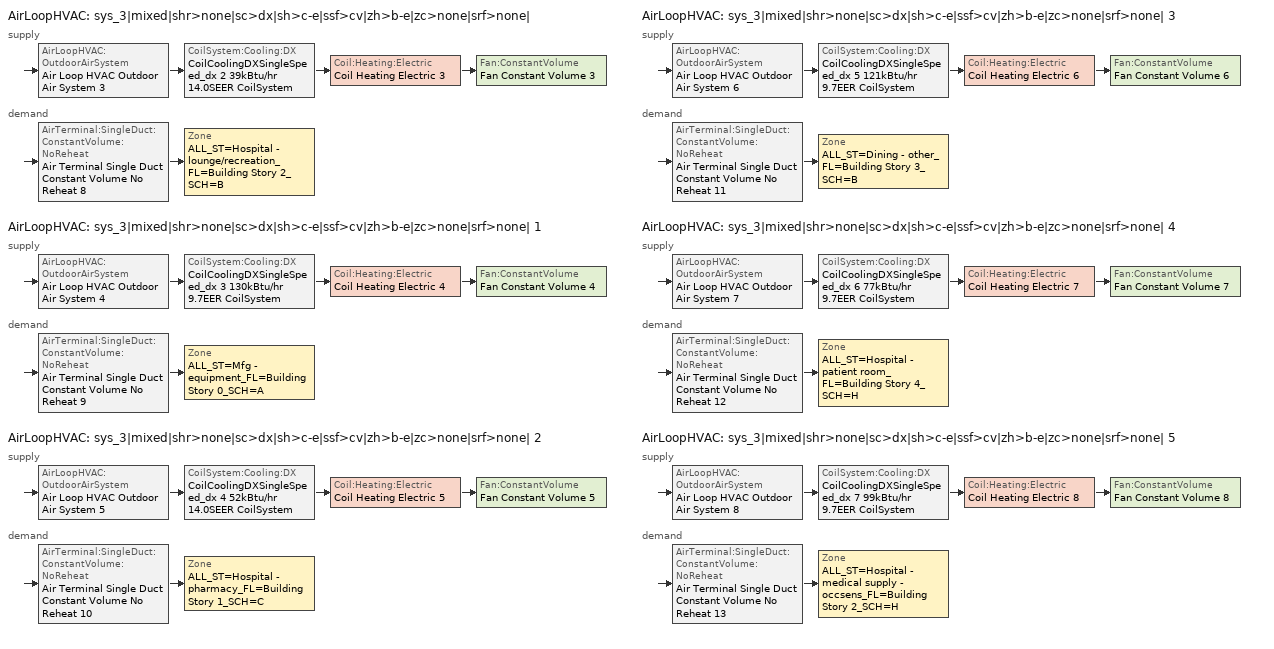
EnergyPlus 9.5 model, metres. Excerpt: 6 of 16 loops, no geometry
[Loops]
AirLoopHVAC 'sys_3|mixed|shr>none|sc>dx|sh>c-e|ssf>cv|zh>b-e|zc>none|srf>none|'
 supply: AirLoopHVAC:OutdoorAirSystem 'Air Loop HVAC Outdoor Air System 3' > CoilSystem:Cooling:DX 'CoilCoolingDXSingleSpeed_dx 2 39kBtu/hr 14.0SEER CoilSystem' > Coil:Heating:Electric 'Coil Heating Electric 3' > Fan:ConstantVolume 'Fan Constant Volume 3'
 demand: AirTerminal:SingleDuct:ConstantVolume:NoReheat 'Air Terminal Single Duct Constant Volume No Reheat 8' > Zone 'ALL_ST=Hospital - lounge/recreation_FL=Building Story 2_SCH=B'
AirLoopHVAC 'sys_3|mixed|shr>none|sc>dx|sh>c-e|ssf>cv|zh>b-e|zc>none|srf>none| 1'
 supply: AirLoopHVAC:OutdoorAirSystem 'Air Loop HVAC Outdoor Air System 4' > CoilSystem:Cooling:DX 'CoilCoolingDXSingleSpeed_dx 3 130kBtu/hr 9.7EER CoilSystem' > Coil:Heating:Electric 'Coil Heating Electric 4' > Fan:ConstantVolume 'Fan Constant Volume 4'
 demand: AirTerminal:SingleDuct:ConstantVolume:NoReheat 'Air Terminal Single Duct Constant Volume No Reheat 9' > Zone 'ALL_ST=Mfg - equipment_FL=Building Story 0_SCH=A'
AirLoopHVAC 'sys_3|mixed|shr>none|sc>dx|sh>c-e|ssf>cv|zh>b-e|zc>none|srf>none| 2'
 supply: AirLoopHVAC:OutdoorAirSystem 'Air Loop HVAC Outdoor Air System 5' > CoilSystem:Cooling:DX 'CoilCoolingDXSingleSpeed_dx 4 52kBtu/hr 14.0SEER CoilSystem' > Coil:Heating:Electric 'Coil Heating Electric 5' > Fan:ConstantVolume 'Fan Constant Volume 5'
 demand: AirTerminal:SingleDuct:ConstantVolume:NoReheat 'Air Terminal Single Duct Constant Volume No Reheat 10' > Zone 'ALL_ST=Hospital - pharmacy_FL=Building Story 1_SCH=C'
AirLoopHVAC 'sys_3|mixed|shr>none|sc>dx|sh>c-e|ssf>cv|zh>b-e|zc>none|srf>none| 3'
 supply: AirLoopHVAC:OutdoorAirSystem 'Air Loop HVAC Outdoor Air System 6' > CoilSystem:Cooling:DX 'CoilCoolingDXSingleSpeed_dx 5 121kBtu/hr 9.7EER CoilSystem' > Coil:Heating:Electric 'Coil Heating Electric 6' > Fan:ConstantVolume 'Fan Constant Volume 6'
 demand: AirTerminal:SingleDuct:ConstantVolume:NoReheat 'Air Terminal Single Duct Constant Volume No Reheat 11' > Zone 'ALL_ST=Dining - other_FL=Building Story 3_SCH=B'
AirLoopHVAC 'sys_3|mixed|shr>none|sc>dx|sh>c-e|ssf>cv|zh>b-e|zc>none|srf>none| 4'
 supply: AirLoopHVAC:OutdoorAirSystem 'Air Loop HVAC Outdoor Air System 7' > CoilSystem:Cooling:DX 'CoilCoolingDXSingleSpeed_dx 6 77kBtu/hr 9.7EER CoilSystem' > Coil:Heating:Electric 'Coil Heating Electric 7' > Fan:ConstantVolume 'Fan Constant Volume 7'
 demand: AirTerminal:SingleDuct:ConstantVolume:NoReheat 'Air Terminal Single Duct Constant Volume No Reheat 12' > Zone 'ALL_ST=Hospital - patient room_FL=Building Story 4_SCH=H'
AirLoopHVAC 'sys_3|mixed|shr>none|sc>dx|sh>c-e|ssf>cv|zh>b-e|zc>none|srf>none| 5'
 supply: AirLoopHVAC:OutdoorAirSystem 'Air Loop HVAC Outdoor Air System 8' > CoilSystem:Cooling:DX 'CoilCoolingDXSingleSpeed_dx 7 99kBtu/hr 9.7EER CoilSystem' > Coil:Heating:Electric 'Coil Heating Electric 8' > Fan:ConstantVolume 'Fan Constant Volume 8'
 demand: AirTerminal:SingleDuct:ConstantVolume:NoReheat 'Air Terminal Single Duct Constant Volume No Reheat 13' > Zone 'ALL_ST=Hospital - medical supply - occsens_FL=Building Story 2_SCH=H'
[ZoneControl:Thermostat] Temperature Difference Between Cutout And Setpoint {deltaC}=0
Name | Zone or ZoneList | Control Type Schedule | Control 1
ALL_ST=Dining - other_FL=Building Story 3_SCH=B Thermostat | ALL_ST=Dining - other_FL=Building Story 3_SCH=B | ALL_ST=Dining - other_FL=Building Story 3_SCH=B Thermostat Schedule | Space Function Dining - other Thermostat 3
ALL_ST=Hospital - lounge/recreation_FL=Building Story 2_SCH=B Thermostat | ALL_ST=Hospital - lounge/recreation_FL=Building Story 2_SCH=B | ALL_ST=Hospital - lounge/recreation_FL=Building Story 2_SCH=B Thermostat Schedule | Space Function Hospital - lounge/recreation Thermostat 3
ALL_ST=Hospital - medical supply - occsens_FL=Building Story 2_SCH=H Thermostat | ALL_ST=Hospital - medical supply - occsens_FL=Building Story 2_SCH=H | ALL_ST=Hospital - medical supply - occsens_FL=Building Story 2_SCH=H Thermostat Schedule | Space Function Hospital - medical supply - occsens Thermostat 3
ALL_ST=Hospital - patient room_FL=Building Story 4_SCH=H Thermostat | ALL_ST=Hospital - patient room_FL=Building Story 4_SCH=H | ALL_ST=Hospital - patient room_FL=Building Story 4_SCH=H Thermostat Schedule | Space Function Hospital - patient room Thermostat 3
ALL_ST=Hospital - pharmacy_FL=Building Story 1_SCH=C Thermostat | ALL_ST=Hospital - pharmacy_FL=Building Story 1_SCH=C | ALL_ST=Hospital - pharmacy_FL=Building Story 1_SCH=C Thermostat Schedule | Space Function Hospital - pharmacy Thermostat 3
ALL_ST=Mfg - equipment_FL=Building Story 0_SCH=A Thermostat | ALL_ST=Mfg - equipment_FL=Building Story 0_SCH=A | ALL_ST=Mfg - equipment_FL=Building Story 0_SCH=A Thermostat Schedule | Space Function Mfg - equipment Thermostat 3
[ThermostatSetpoint:DualSetpoint]
Name | Heating Setpoint Temperature Schedule | Cooling Setpoint Temperature Schedule
Space Function Dining - other Thermostat 3; Space Function Hospital - lounge/recreation Thermostat 3 | NECB-B-Thermostat Setpoint-Heating | NECB-B-Thermostat Setpoint-Cooling
Space Function Hospital - medical supply - occsens Thermostat 3; Space Function Hospital - patient room Thermostat 3 | NECB-H-Thermostat Setpoint-Heating | NECB-H-Thermostat Setpoint-Cooling
Space Function Hospital - pharmacy Thermostat 3 | NECB-C-Thermostat Setpoint-Heating | NECB-C-Thermostat Setpoint-Cooling
Space Function Mfg - equipment Thermostat 3 | NECB-A-Thermostat Setpoint-Heating | NECB-A-Thermostat Setpoint-Cooling
[ZoneHVAC:Baseboard:Convective:Electric] Availability Schedule=Always On Discrete; Heating Design Capacity {W}=Autosize; Efficiency=1
Zone HVAC Baseboard Convective Electric 11; Zone HVAC Baseboard Convective Electric 8; Zone HVAC Baseboard Convective Electric 13; Zone HVAC Baseboard Convective Electric 12; Zone HVAC Baseboard Convective Electric 10; Zone HVAC Baseboard Convective Electric 9
[Coil:Heating:Electric] Availability Schedule=Always On Discrete; Efficiency=1; Nominal Capacity {W}=Autosize
Coil Heating Electric 3; Coil Heating Electric 4; Coil Heating Electric 5; Coil Heating Electric 6; Coil Heating Electric 7; Coil Heating Electric 8
[Zone equipment]
ALL_ST=Dining - other_FL=Building Story 3_SCH=B: Zone HVAC Baseboard Convective Electric 11, Air Terminal Single Duct Constant Volume No Reheat 11
ALL_ST=Hospital - lounge/recreation_FL=Building Story 2_SCH=B: Zone HVAC Baseboard Convective Electric 8, Air Terminal Single Duct Constant Volume No Reheat 8
ALL_ST=Hospital - medical supply - occsens_FL=Building Story 2_SCH=H: Zone HVAC Baseboard Convective Electric 13, Air Terminal Single Duct Constant Volume No Reheat 13
ALL_ST=Hospital - patient room_FL=Building Story 4_SCH=H: Zone HVAC Baseboard Convective Electric 12, Air Terminal Single Duct Constant Volume No Reheat 12
ALL_ST=Hospital - pharmacy_FL=Building Story 1_SCH=C: Zone HVAC Baseboard Convective Electric 10, Air Terminal Single Duct Constant Volume No Reheat 10
ALL_ST=Mfg - equipment_FL=Building Story 0_SCH=A: Zone HVAC Baseboard Convective Electric 9, Air Terminal Single Duct Constant Volume No Reheat 9
[Sizing:Zone] Zone Cooling Design Supply Air Temperature Input Method=TemperatureDifference; Zone Cooling Design Supply Air Temperature {C}=14; Zone Cooling Design Supply Air Temperature Difference {deltaC}=11; Zone Heating Design Supply Air Temperature Input Method=TemperatureDifference; Zone Heating Design Supply Air Temperature {C}=40; Zone Heating Design Supply Air Temperature Difference {deltaC}=21; Zone Cooling Design Supply Air Humidity Ratio {kgWater/kgDryAir}=0.0085; Zone Heating Design Supply Air Humidity Ratio {kgWater/kgDryAir}=0.008; Zone Heating Sizing Factor=1.3; Zone Cooling Sizing Factor=1.1; Cooling Design Air Flow Method=DesignDay; Cooling Design Air Flow Rate {m3/s}=0; Cooling Minimum Air Flow per Zone Floor Area {m3/s-m2}=0.000762; Cooling Minimum Air Flow {m3/s}=0; Cooling Minimum Air Flow Fraction=0; Heating Design Air Flow Method=DesignDay; Heating Design Air Flow Rate {m3/s}=0; Heating Maximum Air Flow per Zone Floor Area {m3/s-m2}=0.002032; Heating Maximum Air Flow {m3/s}=0.141576; Heating Maximum Air Flow Fraction=0.3; Account for Dedicated Outdoor Air System=No
Name | Design Specification Outdoor Air Object
ALL_ST=Dining - other_FL=Building Story 3_SCH=B | Space Function Dining - other Ventilation
ALL_ST=Hospital - lounge/recreation_FL=Building Story 2_SCH=B | Space Function Hospital - lounge/recreation Ventilation
ALL_ST=Hospital - medical supply - occsens_FL=Building Story 2_SCH=H | Space Function Hospital - medical supply - occsens Ventilation
ALL_ST=Hospital - patient room_FL=Building Story 4_SCH=H | Space Function Hospital - patient room Ventilation
ALL_ST=Hospital - pharmacy_FL=Building Story 1_SCH=C | Space Function Hospital - pharmacy Ventilation
ALL_ST=Mfg - equipment_FL=Building Story 0_SCH=A | Space Function Mfg - equipment Ventilation
[Controller:MechanicalVentilation] Demand Controlled Ventilation=No; System Outdoor Air Method=ZoneSum
Name | Availability Schedule | Zone or ZoneList Name 1 | Design Specification Outdoor Air Object Name 1
Controller Mechanical Ventilation 6 | sys_3|mixed|shr>none|sc>dx|sh>c-e|ssf>cv|zh>b-e|zc>none|srf>none| 3 Occ Sch | ALL_ST=Dining - other_FL=Building Story 3_SCH=B | Space Function Dining - other Ventilation
Controller Mechanical Ventilation 3 | sys_3|mixed|shr>none|sc>dx|sh>c-e|ssf>cv|zh>b-e|zc>none|srf>none| Occ Sch | ALL_ST=Hospital - lounge/recreation_FL=Building Story 2_SCH=B | Space Function Hospital - lounge/recreation Ventilation
Controller Mechanical Ventilation 8 | sys_3|mixed|shr>none|sc>dx|sh>c-e|ssf>cv|zh>b-e|zc>none|srf>none| 5 Occ Sch | ALL_ST=Hospital - medical supply - occsens_FL=Building Story 2_SCH=H | Space Function Hospital - medical supply - occsens Ventilation
Controller Mechanical Ventilation 7 | sys_3|mixed|shr>none|sc>dx|sh>c-e|ssf>cv|zh>b-e|zc>none|srf>none| 4 Occ Sch | ALL_ST=Hospital - patient room_FL=Building Story 4_SCH=H | Space Function Hospital - patient room Ventilation
Controller Mechanical Ventilation 5 | sys_3|mixed|shr>none|sc>dx|sh>c-e|ssf>cv|zh>b-e|zc>none|srf>none| 2 Occ Sch | ALL_ST=Hospital - pharmacy_FL=Building Story 1_SCH=C | Space Function Hospital - pharmacy Ventilation
Controller Mechanical Ventilation 4 | sys_3|mixed|shr>none|sc>dx|sh>c-e|ssf>cv|zh>b-e|zc>none|srf>none| 1 Occ Sch | ALL_ST=Mfg - equipment_FL=Building Story 0_SCH=A | Space Function Mfg - equipment Ventilation
[DesignSpecification:OutdoorAir] Outdoor Air Method=Sum; Outdoor Air Flow per Zone {m3/s}=0; Outdoor Air Flow Air Changes per Hour {1/hr}=0
Name | Outdoor Air Flow per Person {m3/s-person} | Outdoor Air Flow per Zone Floor Area {m3/s-m2}
Space Function Dining - other Ventilation | 0.0711223 | 0
Space Function Hospital - lounge/recreation Ventilation | 0.091443 | 0
Space Function Hospital - medical supply - occsens Ventilation | 0 | 0.000762
Space Function Hospital - patient room Ventilation | 0.0253735 | 0
Space Function Hospital - pharmacy Ventilation | 0.0304482 | 0
Space Function Mfg - equipment Ventilation | 0 | 0.00762
[AirTerminal:SingleDuct:ConstantVolume:NoReheat] Availability Schedule=Always On Discrete; Maximum Air Flow Rate {m3/s}=AutoSize
Air Terminal Single Duct Constant Volume No Reheat 11; Air Terminal Single Duct Constant Volume No Reheat 8; Air Terminal Single Duct Constant Volume No Reheat 13; Air Terminal Single Duct Constant Volume No Reheat 12; Air Terminal Single Duct Constant Volume No Reheat 10; Air Terminal Single Duct Constant Volume No Reheat 9
[AirLoopHVAC] Design Supply Air Flow Rate {m3/s}=AutoSize; Design Return Air Flow Fraction of Supply Air Flow=1
sys_3|mixed|shr>none|sc>dx|sh>c-e|ssf>cv|zh>b-e|zc>none|srf>none|; sys_3|mixed|shr>none|sc>dx|sh>c-e|ssf>cv|zh>b-e|zc>none|srf>none| 1; sys_3|mixed|shr>none|sc>dx|sh>c-e|ssf>cv|zh>b-e|zc>none|srf>none| 2; sys_3|mixed|shr>none|sc>dx|sh>c-e|ssf>cv|zh>b-e|zc>none|srf>none| 3; sys_3|mixed|shr>none|sc>dx|sh>c-e|ssf>cv|zh>b-e|zc>none|srf>none| 4; sys_3|mixed|shr>none|sc>dx|sh>c-e|ssf>cv|zh>b-e|zc>none|srf>none| 5
[Sizing:System] Type of Load to Size On=Sensible; Design Outdoor Air Flow Rate {m3/s}=Autosize; Central Heating Maximum System Air Flow Ratio=1; Preheat Design Temperature {C}=7; Preheat Design Humidity Ratio {kgWater/kgDryAir}=0.008; Precool Design Temperature {C}=13; Precool Design Humidity Ratio {kgWater/kgDryAir}=0.008; Central Cooling Design Supply Air Temperature {C}=13; Central Heating Design Supply Air Temperature {C}=43; Type of Zone Sum to Use=NonCoincident; 100% Outdoor Air in Cooling=No; 100% Outdoor Air in Heating=No; Central Cooling Design Supply Air Humidity Ratio {kgWater/kgDryAir}=0.0085; Central Heating Design Supply Air Humidity Ratio {kgWater/kgDryAir}=0.008; Cooling Supply Air Flow Rate Method=DesignDay; Cooling Supply Air Flow Rate {m3/s}=0; Cooling Supply Air Flow Rate Per Floor Area {m3/s-m2}=0.00996765; Cooling Fraction of Autosized Cooling Supply Air Flow Rate=1; Cooling Supply Air Flow Rate Per Unit Cooling Capacity {m3/s-W}=3.94755e-05; Heating Supply Air Flow Rate Method=DesignDay; Heating Supply Air Flow Rate {m3/s}=0; Heating Supply Air Flow Rate Per Floor Area {m3/s-m2}=0.00996765; Heating Fraction of Autosized Heating Supply Air Flow Rate=1; Heating Fraction of Autosized Cooling Supply Air Flow Rate=1; Heating Supply Air Flow Rate Per Unit Heating Capacity {m3/s-W}=3.15882e-05; System Outdoor Air Method=ZoneSum; Zone Maximum Outdoor Air Fraction=1; Cooling Design Capacity Method=CoolingDesignCapacity; Cooling Design Capacity {W}=Autosize; Cooling Design Capacity Per Floor Area {W/m2}=234.7; Fraction of Autosized Cooling Design Capacity=1; Heating Design Capacity Method=HeatingDesignCapacity; Heating Design Capacity {W}=Autosize; Heating Design Capacity Per Floor Area {W/m2}=157; Fraction of Autosized Heating Design Capacity=1; Central Cooling Capacity Control Method=OnOff
sys_3|mixed|shr>none|sc>dx|sh>c-e|ssf>cv|zh>b-e|zc>none|srf>none|; sys_3|mixed|shr>none|sc>dx|sh>c-e|ssf>cv|zh>b-e|zc>none|srf>none| 1; sys_3|mixed|shr>none|sc>dx|sh>c-e|ssf>cv|zh>b-e|zc>none|srf>none| 2; sys_3|mixed|shr>none|sc>dx|sh>c-e|ssf>cv|zh>b-e|zc>none|srf>none| 3; sys_3|mixed|shr>none|sc>dx|sh>c-e|ssf>cv|zh>b-e|zc>none|srf>none| 4; sys_3|mixed|shr>none|sc>dx|sh>c-e|ssf>cv|zh>b-e|zc>none|srf>none| 5
[Controller:OutdoorAir] Minimum Outdoor Air Flow Rate {m3/s}=Autosize; Maximum Outdoor Air Flow Rate {m3/s}=Autosize; Economizer Control Action Type=ModulateFlow; Lockout Type=NoLockout; Minimum Limit Type=FixedMinimum; High Humidity Control=No; Control High Indoor Humidity Based on Outdoor Humidity Ratio=Yes; Heat Recovery Bypass Control Type=BypassWhenWithinEconomizerLimits
Name | Economizer Control Type | Economizer Maximum Limit Dry-Bulb Temperature {C} | Economizer Maximum Limit Enthalpy {J/kg} | Economizer Minimum Limit Dry-Bulb Temperature {C} | Minimum Outdoor Air Schedule | Mechanical Ventilation Controller
Controller Outdoor Air 3 | NoEconomizer | 28 | 64000 | -100 | sys_3|mixed|shr>none|sc>dx|sh>c-e|ssf>cv|zh>b-e|zc>none|srf>none| Occ Sch | Controller Mechanical Ventilation 3
Controller Outdoor Air 4 | DifferentialEnthalpy |  |  |  | sys_3|mixed|shr>none|sc>dx|sh>c-e|ssf>cv|zh>b-e|zc>none|srf>none| 1 Occ Sch | Controller Mechanical Ventilation 4
Controller Outdoor Air 5 | NoEconomizer | 28 | 64000 | -100 | sys_3|mixed|shr>none|sc>dx|sh>c-e|ssf>cv|zh>b-e|zc>none|srf>none| 2 Occ Sch | Controller Mechanical Ventilation 5
Controller Outdoor Air 6 | DifferentialEnthalpy |  |  |  | sys_3|mixed|shr>none|sc>dx|sh>c-e|ssf>cv|zh>b-e|zc>none|srf>none| 3 Occ Sch | Controller Mechanical Ventilation 6
Controller Outdoor Air 7 | DifferentialEnthalpy |  |  |  | sys_3|mixed|shr>none|sc>dx|sh>c-e|ssf>cv|zh>b-e|zc>none|srf>none| 4 Occ Sch | Controller Mechanical Ventilation 7
Controller Outdoor Air 8 | DifferentialEnthalpy |  |  |  | sys_3|mixed|shr>none|sc>dx|sh>c-e|ssf>cv|zh>b-e|zc>none|srf>none| 5 Occ Sch | Controller Mechanical Ventilation 8
[SetpointManager:MixedAir] Control Variable=Temperature
Node 69 OS Default SPM; Node 68 OS Default SPM; Node 67 OS Default SPM; Node 81 OS Default SPM; Node 80 OS Default SPM; Node 79 OS Default SPM; Node 93 OS Default SPM; Node 92 OS Default SPM; Node 91 OS Default SPM; Node 105 OS Default SPM; Node 104 OS Default SPM; Node 103 OS Default SPM; Node 117 OS Default SPM; Node 116 OS Default SPM; Node 115 OS Default SPM; Node 129 OS Default SPM; Node 128 OS Default SPM; Node 127 OS Default SPM
[CoilSystem:Cooling:DX] Availability Schedule=Always On Discrete
Name | Cooling Coil
CoilCoolingDXSingleSpeed_dx 2 39kBtu/hr 14.0SEER CoilSystem | CoilCoolingDXSingleSpeed_dx 2 39kBtu/hr 14.0SEER
CoilCoolingDXSingleSpeed_dx 3 130kBtu/hr 9.7EER CoilSystem | CoilCoolingDXSingleSpeed_dx 3 130kBtu/hr 9.7EER
CoilCoolingDXSingleSpeed_dx 4 52kBtu/hr 14.0SEER CoilSystem | CoilCoolingDXSingleSpeed_dx 4 52kBtu/hr 14.0SEER
CoilCoolingDXSingleSpeed_dx 5 121kBtu/hr 9.7EER CoilSystem | CoilCoolingDXSingleSpeed_dx 5 121kBtu/hr 9.7EER
CoilCoolingDXSingleSpeed_dx 6 77kBtu/hr 9.7EER CoilSystem | CoilCoolingDXSingleSpeed_dx 6 77kBtu/hr 9.7EER
CoilCoolingDXSingleSpeed_dx 7 99kBtu/hr 9.7EER CoilSystem | CoilCoolingDXSingleSpeed_dx 7 99kBtu/hr 9.7EER
[Coil:Cooling:DX:SingleSpeed] Availability Schedule=Always On Discrete; Gross Rated Total Cooling Capacity {W}=Autosize; Gross Rated Sensible Heat Ratio=Autosize; Rated Air Flow Rate {m3/s}=Autosize; Rated Evaporator Fan Power Per Volume Flow Rate {W/(m3/s)}=773.3; Total Cooling Capacity Function of Temperature Curve=DXCOOL-NECB2011-REF-CAPFT; Total Cooling Capacity Function of Flow Fraction Curve=DXCOOL-NECB2011-REF-CAPFFLOW; Energy Input Ratio Function of Temperature Curve=DXCOOL-NECB2011-REF-COOLEIRFT; Energy Input Ratio Function of Flow Fraction Curve=DXCOOL-NECB2011-REF-COOLEIRFFLOW; Part Load Fraction Correlation Curve=DXCOOL-NECB2011-REF-COOLPLFFPLR; Minimum Outdoor Dry-Bulb Temperature for Compressor Operation {C}=-25; Condenser Type=AirCooled; Evaporative Condenser Effectiveness=0; Evaporative Condenser Air Flow Rate {m3/s}=Autosize; Evaporative Condenser Pump Rated Power Consumption {W}=Autosize; Crankcase Heater Capacity {W}=0; Maximum Outdoor Dry-Bulb Temperature for Crankcase Heater Operation {C}=0; Basin Heater Capacity {W/K}=0; Basin Heater Setpoint Temperature {C}=10
Name | Gross Rated Cooling COP {W/W}
CoilCoolingDXSingleSpeed_dx 2 39kBtu/hr 14.0SEER; CoilCoolingDXSingleSpeed_dx 4 52kBtu/hr 14.0SEER | 4.11713
CoilCoolingDXSingleSpeed_dx 3 130kBtu/hr 9.7EER; CoilCoolingDXSingleSpeed_dx 5 121kBtu/hr 9.7EER; CoilCoolingDXSingleSpeed_dx 6 77kBtu/hr 9.7EER; CoilCoolingDXSingleSpeed_dx 7 99kBtu/hr 9.7EER | 3.36599
[Fan:ConstantVolume] Fan Total Efficiency=0.39975; Pressure Rise {Pa}=640; Maximum Flow Rate {m3/s}=AutoSize; Motor Efficiency=0.615; Motor In Airstream Fraction=1
Name | Availability Schedule
Fan Constant Volume 3 | sys_3|mixed|shr>none|sc>dx|sh>c-e|ssf>cv|zh>b-e|zc>none|srf>none| Occ Sch
Fan Constant Volume 4 | sys_3|mixed|shr>none|sc>dx|sh>c-e|ssf>cv|zh>b-e|zc>none|srf>none| 1 Occ Sch
Fan Constant Volume 5 | sys_3|mixed|shr>none|sc>dx|sh>c-e|ssf>cv|zh>b-e|zc>none|srf>none| 2 Occ Sch
Fan Constant Volume 6 | sys_3|mixed|shr>none|sc>dx|sh>c-e|ssf>cv|zh>b-e|zc>none|srf>none| 3 Occ Sch
Fan Constant Volume 7 | sys_3|mixed|shr>none|sc>dx|sh>c-e|ssf>cv|zh>b-e|zc>none|srf>none| 4 Occ Sch
Fan Constant Volume 8 | sys_3|mixed|shr>none|sc>dx|sh>c-e|ssf>cv|zh>b-e|zc>none|srf>none| 5 Occ Sch
[SetpointManager:SingleZone:Reheat] Control Variable=Temperature; Minimum Supply Air Temperature {C}=13; Maximum Supply Air Temperature {C}=43
Name | Control Zone
Setpoint Manager Single Zone Reheat 3 | ALL_ST=Hospital - lounge/recreation_FL=Building Story 2_SCH=B
Setpoint Manager Single Zone Reheat 4 | ALL_ST=Mfg - equipment_FL=Building Story 0_SCH=A
Setpoint Manager Single Zone Reheat 5 | ALL_ST=Hospital - pharmacy_FL=Building Story 1_SCH=C
Setpoint Manager Single Zone Reheat 6 | ALL_ST=Dining - other_FL=Building Story 3_SCH=B
Setpoint Manager Single Zone Reheat 7 | ALL_ST=Hospital - patient room_FL=Building Story 4_SCH=H
Setpoint Manager Single Zone Reheat 8 | ALL_ST=Hospital - medical supply - occsens_FL=Building Story 2_SCH=H
[Schedule:Compact]
ALL_ST=Dining - other_FL=Building Story 3_SCH=B Thermostat Schedule; ALL_ST=Hospital - lounge/recreation_FL=Building Story 2_SCH=B Thermostat Schedule; ALL_ST=Hospital - medical supply - occsens_FL=Building Story 2_SCH=H Thermostat Schedule; ALL_ST=Hospital - patient room_FL=Building Story 4_SCH=H Thermostat Schedule; ALL_ST=Hospital - pharmacy_FL=Building Story 1_SCH=C Thermostat Schedule; ALL_ST=Mfg - equipment_FL=Building Story 0_SCH=A Thermostat Schedule: Through: 12/31, For: AllDays, Until: 24:00, 4
[Schedule:Day:Interval]
NECB-C-Thermostat Setpoint-Heating Sun|Hol Day: No, 09:00, 18, 10:00, 20, 19:00, 22, 24:00, 18
NECB-C-Thermostat Setpoint-Heating Default|Wkdy Day; NECB-C-Thermostat Setpoint-Heating Sat Day; NECB-C-Thermostat Setpoint-Heating Default: No, 07:00, 18, 08:00, 20, 21:00, 22, 24:00, 18
NECB-C-Thermostat Setpoint-Cooling Sun|Hol Day: No, 09:00, 35, 19:00, 24, 24:00, 35
NECB-C-Thermostat Setpoint-Cooling Default|Wkdy Day; NECB-C-Thermostat Setpoint-Cooling Sat Day; NECB-C-Thermostat Setpoint-Cooling Default: No, 07:00, 35, 21:00, 24, 24:00, 35
NECB-B-Thermostat Setpoint-Heating Sun|Hol Day: No, 01:00, 18, 02:00, 22, 09:00, 18, 10:00, 20, 23:00, 22, 24:00, 18
NECB-B-Thermostat Setpoint-Heating Default|Wkdy Day; NECB-B-Thermostat Setpoint-Heating Sat Day; NECB-B-Thermostat Setpoint-Heating Default: No, 02:00, 22, 08:00, 18, 09:00, 20, 24:00, 22
NECB-B-Thermostat Setpoint-Cooling Sun|Hol Day: No, 09:00, 35, 23:00, 24, 24:00, 35
NECB-B-Thermostat Setpoint-Cooling Default|Wkdy Day; NECB-B-Thermostat Setpoint-Cooling Sat Day; NECB-B-Thermostat Setpoint-Cooling Default: No, 01:00, 24, 08:00, 35, 24:00, 24
sys_3|mixed|shr>none|sc>dx|sh>c-e|ssf>cv|zh>b-e|zc>none|srf>none| 3 Occ Sch Sunday; sys_3|mixed|shr>none|sc>dx|sh>c-e|ssf>cv|zh>b-e|zc>none|srf>none| Occ Sch Sunday: No, 01:00, 0, 02:00, 1, 11:00, 0, 23:00, 1, 24:00, 0
sys_3|mixed|shr>none|sc>dx|sh>c-e|ssf>cv|zh>b-e|zc>none|srf>none| 3 Occ Sch Default; sys_3|mixed|shr>none|sc>dx|sh>c-e|ssf>cv|zh>b-e|zc>none|srf>none| Occ Sch Default: No, 01:00, 1, 10:00, 0, 24:00, 1
sys_3|mixed|shr>none|sc>dx|sh>c-e|ssf>cv|zh>b-e|zc>none|srf>none| 3 Occ Sch Saturday; sys_3|mixed|shr>none|sc>dx|sh>c-e|ssf>cv|zh>b-e|zc>none|srf>none| Occ Sch Saturday: No, 02:00, 1, 10:00, 0, 24:00, 1
sys_3|mixed|shr>none|sc>dx|sh>c-e|ssf>cv|zh>b-e|zc>none|srf>none| 3 Occ Sch Summer Design Day; sys_3|mixed|shr>none|sc>dx|sh>c-e|ssf>cv|zh>b-e|zc>none|srf>none| 3 Occ Sch Winter Design Day; sys_3|mixed|shr>none|sc>dx|sh>c-e|ssf>cv|zh>b-e|zc>none|srf>none| Occ Sch Summer Design Day; sys_3|mixed|shr>none|sc>dx|sh>c-e|ssf>cv|zh>b-e|zc>none|srf>none| Occ Sch Winter Design Day; sys_3|mixed|shr>none|sc>dx|sh>c-e|ssf>cv|zh>b-e|zc>none|srf>none| 5 Occ Sch Default; sys_3|mixed|shr>none|sc>dx|sh>c-e|ssf>cv|zh>b-e|zc>none|srf>none| 5 Occ Sch Summer Design Day; sys_3|mixed|shr>none|sc>dx|sh>c-e|ssf>cv|zh>b-e|zc>none|srf>none| 5 Occ Sch Winter Design Day; sys_3|mixed|shr>none|sc>dx|sh>c-e|ssf>cv|zh>b-e|zc>none|srf>none| 4 Occ Sch Default; sys_3|mixed|shr>none|sc>dx|sh>c-e|ssf>cv|zh>b-e|zc>none|srf>none| 4 Occ Sch Summer Design Day; sys_3|mixed|shr>none|sc>dx|sh>c-e|ssf>cv|zh>b-e|zc>none|srf>none| 4 Occ Sch Winter Design Day; sys_3|mixed|shr>none|sc>dx|sh>c-e|ssf>cv|zh>b-e|zc>none|srf>none| 2 Occ Sch Summer Design Day; sys_3|mixed|shr>none|sc>dx|sh>c-e|ssf>cv|zh>b-e|zc>none|srf>none| 2 Occ Sch Winter Design Day; sys_3|mixed|shr>none|sc>dx|sh>c-e|ssf>cv|zh>b-e|zc>none|srf>none| 1 Occ Sch Summer Design Day; sys_3|mixed|shr>none|sc>dx|sh>c-e|ssf>cv|zh>b-e|zc>none|srf>none| 1 Occ Sch Winter Design Day: No, 24:00, 1
NECB-H-Thermostat Setpoint-Heating Sun|Hol Day; NECB-H-Thermostat Setpoint-Heating Default|Wkdy Day; NECB-H-Thermostat Setpoint-Heating Sat Day; NECB-H-Thermostat Setpoint-Heating Default: No, 01:00, 22, 07:00, 18, 08:00, 20, 24:00, 22
NECB-H-Thermostat Setpoint-Cooling Sun|Hol Day; NECB-H-Thermostat Setpoint-Cooling Default|Wkdy Day; NECB-H-Thermostat Setpoint-Cooling Sat Day; NECB-H-Thermostat Setpoint-Cooling Default: No, 24:00, 24
sys_3|mixed|shr>none|sc>dx|sh>c-e|ssf>cv|zh>b-e|zc>none|srf>none| 2 Occ Sch Sunday: No, 11:00, 0, 19:00, 1, 24:00, 0
sys_3|mixed|shr>none|sc>dx|sh>c-e|ssf>cv|zh>b-e|zc>none|srf>none| 2 Occ Sch Default: No, 09:00, 0, 21:00, 1, 24:00, 0
NECB-A-Thermostat Setpoint-Heating Sun|Hol Day; NECB-A-Thermostat Setpoint-Heating Sat Day: No, 24:00, 18
NECB-A-Thermostat Setpoint-Heating Default|Wkdy Day; NECB-A-Thermostat Setpoint-Heating Default: No, 06:00, 18, 07:00, 20, 21:00, 22, 24:00, 18
NECB-A-Thermostat Setpoint-Cooling Sun|Hol Day; NECB-A-Thermostat Setpoint-Cooling Sat Day: No, 24:00, 35
NECB-A-Thermostat Setpoint-Cooling Default|Wkdy Day; NECB-A-Thermostat Setpoint-Cooling Default: No, 06:00, 35, 21:00, 24, 24:00, 35
sys_3|mixed|shr>none|sc>dx|sh>c-e|ssf>cv|zh>b-e|zc>none|srf>none| 1 Occ Sch Sunday: No, 24:00, 0
sys_3|mixed|shr>none|sc>dx|sh>c-e|ssf>cv|zh>b-e|zc>none|srf>none| 1 Occ Sch Default: No, 08:00, 0, 19:00, 1, 24:00, 0
[Schedule:Week:Daily]
NECB-C-Thermostat Setpoint-Heating Week Rule - Jan1-Dec31: NECB-C-Thermostat Setpoint-Heating Sun|Hol Day, NECB-C-Thermostat Setpoint-Heating Default|Wkdy Day, NECB-C-Thermostat Setpoint-Heating Default|Wkdy Day, NECB-C-Thermostat Setpoint-Heating Default|Wkdy Day, NECB-C-Thermostat Setpoint-Heating Default|Wkdy Day, NECB-C-Thermostat Setpoint-Heating Default|Wkdy Day, NECB-C-Thermostat Setpoint-Heating Sat Day, NECB-C-Thermostat Setpoint-Heating Default, NECB-C-Thermostat Setpoint-Heating Default, NECB-C-Thermostat Setpoint-Heating Default, NECB-C-Thermostat Setpoint-Heating Default, NECB-C-Thermostat Setpoint-Heating Default
NECB-C-Thermostat Setpoint-Cooling Week Rule - Jan1-Dec31: NECB-C-Thermostat Setpoint-Cooling Sun|Hol Day, NECB-C-Thermostat Setpoint-Cooling Default|Wkdy Day, NECB-C-Thermostat Setpoint-Cooling Default|Wkdy Day, NECB-C-Thermostat Setpoint-Cooling Default|Wkdy Day, NECB-C-Thermostat Setpoint-Cooling Default|Wkdy Day, NECB-C-Thermostat Setpoint-Cooling Default|Wkdy Day, NECB-C-Thermostat Setpoint-Cooling Sat Day, NECB-C-Thermostat Setpoint-Cooling Default, NECB-C-Thermostat Setpoint-Cooling Default, NECB-C-Thermostat Setpoint-Cooling Default, NECB-C-Thermostat Setpoint-Cooling Default, NECB-C-Thermostat Setpoint-Cooling Default
NECB-B-Thermostat Setpoint-Heating Week Rule - Jan1-Dec31: NECB-B-Thermostat Setpoint-Heating Sun|Hol Day, NECB-B-Thermostat Setpoint-Heating Default|Wkdy Day, NECB-B-Thermostat Setpoint-Heating Default|Wkdy Day, NECB-B-Thermostat Setpoint-Heating Default|Wkdy Day, NECB-B-Thermostat Setpoint-Heating Default|Wkdy Day, NECB-B-Thermostat Setpoint-Heating Default|Wkdy Day, NECB-B-Thermostat Setpoint-Heating Sat Day, NECB-B-Thermostat Setpoint-Heating Default, NECB-B-Thermostat Setpoint-Heating Default, NECB-B-Thermostat Setpoint-Heating Default, NECB-B-Thermostat Setpoint-Heating Default, NECB-B-Thermostat Setpoint-Heating Default
NECB-B-Thermostat Setpoint-Cooling Week Rule - Jan1-Dec31: NECB-B-Thermostat Setpoint-Cooling Sun|Hol Day, NECB-B-Thermostat Setpoint-Cooling Default|Wkdy Day, NECB-B-Thermostat Setpoint-Cooling Default|Wkdy Day, NECB-B-Thermostat Setpoint-Cooling Default|Wkdy Day, NECB-B-Thermostat Setpoint-Cooling Default|Wkdy Day, NECB-B-Thermostat Setpoint-Cooling Default|Wkdy Day, NECB-B-Thermostat Setpoint-Cooling Sat Day, NECB-B-Thermostat Setpoint-Cooling Default, NECB-B-Thermostat Setpoint-Cooling Default, NECB-B-Thermostat Setpoint-Cooling Default, NECB-B-Thermostat Setpoint-Cooling Default, NECB-B-Thermostat Setpoint-Cooling Default
sys_3|mixed|shr>none|sc>dx|sh>c-e|ssf>cv|zh>b-e|zc>none|srf>none| 3 Occ Sch Week Rule - Jan1-Dec31: sys_3|mixed|shr>none|sc>dx|sh>c-e|ssf>cv|zh>b-e|zc>none|srf>none| 3 Occ Sch Sunday, sys_3|mixed|shr>none|sc>dx|sh>c-e|ssf>cv|zh>b-e|zc>none|srf>none| 3 Occ Sch Default, sys_3|mixed|shr>none|sc>dx|sh>c-e|ssf>cv|zh>b-e|zc>none|srf>none| 3 Occ Sch Default, sys_3|mixed|shr>none|sc>dx|sh>c-e|ssf>cv|zh>b-e|zc>none|srf>none| 3 Occ Sch Default, sys_3|mixed|shr>none|sc>dx|sh>c-e|ssf>cv|zh>b-e|zc>none|srf>none| 3 Occ Sch Default, sys_3|mixed|shr>none|sc>dx|sh>c-e|ssf>cv|zh>b-e|zc>none|srf>none| 3 Occ Sch Default, sys_3|mixed|shr>none|sc>dx|sh>c-e|ssf>cv|zh>b-e|zc>none|srf>none| 3 Occ Sch Saturday, sys_3|mixed|shr>none|sc>dx|sh>c-e|ssf>cv|zh>b-e|zc>none|srf>none| 3 Occ Sch Default, sys_3|mixed|shr>none|sc>dx|sh>c-e|ssf>cv|zh>b-e|zc>none|srf>none| 3 Occ Sch Summer Design Day, sys_3|mixed|shr>none|sc>dx|sh>c-e|ssf>cv|zh>b-e|zc>none|srf>none| 3 Occ Sch Winter Design Day, sys_3|mixed|shr>none|sc>dx|sh>c-e|ssf>cv|zh>b-e|zc>none|srf>none| 3 Occ Sch Default, sys_3|mixed|shr>none|sc>dx|sh>c-e|ssf>cv|zh>b-e|zc>none|srf>none| 3 Occ Sch Default
sys_3|mixed|shr>none|sc>dx|sh>c-e|ssf>cv|zh>b-e|zc>none|srf>none| Occ Sch Week Rule - Jan1-Dec31: sys_3|mixed|shr>none|sc>dx|sh>c-e|ssf>cv|zh>b-e|zc>none|srf>none| Occ Sch Sunday, sys_3|mixed|shr>none|sc>dx|sh>c-e|ssf>cv|zh>b-e|zc>none|srf>none| Occ Sch Default, sys_3|mixed|shr>none|sc>dx|sh>c-e|ssf>cv|zh>b-e|zc>none|srf>none| Occ Sch Default, sys_3|mixed|shr>none|sc>dx|sh>c-e|ssf>cv|zh>b-e|zc>none|srf>none| Occ Sch Default, sys_3|mixed|shr>none|sc>dx|sh>c-e|ssf>cv|zh>b-e|zc>none|srf>none| Occ Sch Default, sys_3|mixed|shr>none|sc>dx|sh>c-e|ssf>cv|zh>b-e|zc>none|srf>none| Occ Sch Default, sys_3|mixed|shr>none|sc>dx|sh>c-e|ssf>cv|zh>b-e|zc>none|srf>none| Occ Sch Saturday, sys_3|mixed|shr>none|sc>dx|sh>c-e|ssf>cv|zh>b-e|zc>none|srf>none| Occ Sch Default, sys_3|mixed|shr>none|sc>dx|sh>c-e|ssf>cv|zh>b-e|zc>none|srf>none| Occ Sch Summer Design Day, sys_3|mixed|shr>none|sc>dx|sh>c-e|ssf>cv|zh>b-e|zc>none|srf>none| Occ Sch Winter Design Day, sys_3|mixed|shr>none|sc>dx|sh>c-e|ssf>cv|zh>b-e|zc>none|srf>none| Occ Sch Default, sys_3|mixed|shr>none|sc>dx|sh>c-e|ssf>cv|zh>b-e|zc>none|srf>none| Occ Sch Default
NECB-H-Thermostat Setpoint-Heating Week Rule - Jan1-Dec31: NECB-H-Thermostat Setpoint-Heating Sun|Hol Day, NECB-H-Thermostat Setpoint-Heating Default|Wkdy Day, NECB-H-Thermostat Setpoint-Heating Default|Wkdy Day, NECB-H-Thermostat Setpoint-Heating Default|Wkdy Day, NECB-H-Thermostat Setpoint-Heating Default|Wkdy Day, NECB-H-Thermostat Setpoint-Heating Default|Wkdy Day, NECB-H-Thermostat Setpoint-Heating Sat Day, NECB-H-Thermostat Setpoint-Heating Default, NECB-H-Thermostat Setpoint-Heating Default, NECB-H-Thermostat Setpoint-Heating Default, NECB-H-Thermostat Setpoint-Heating Default, NECB-H-Thermostat Setpoint-Heating Default
NECB-H-Thermostat Setpoint-Cooling Week Rule - Jan1-Dec31: NECB-H-Thermostat Setpoint-Cooling Sun|Hol Day, NECB-H-Thermostat Setpoint-Cooling Default|Wkdy Day, NECB-H-Thermostat Setpoint-Cooling Default|Wkdy Day, NECB-H-Thermostat Setpoint-Cooling Default|Wkdy Day, NECB-H-Thermostat Setpoint-Cooling Default|Wkdy Day, NECB-H-Thermostat Setpoint-Cooling Default|Wkdy Day, NECB-H-Thermostat Setpoint-Cooling Sat Day, NECB-H-Thermostat Setpoint-Cooling Default, NECB-H-Thermostat Setpoint-Cooling Default, NECB-H-Thermostat Setpoint-Cooling Default, NECB-H-Thermostat Setpoint-Cooling Default, NECB-H-Thermostat Setpoint-Cooling Default
sys_3|mixed|shr>none|sc>dx|sh>c-e|ssf>cv|zh>b-e|zc>none|srf>none| 5 Occ Sch Week Rule - Jan1-Dec31: sys_3|mixed|shr>none|sc>dx|sh>c-e|ssf>cv|zh>b-e|zc>none|srf>none| 5 Occ Sch Default, sys_3|mixed|shr>none|sc>dx|sh>c-e|ssf>cv|zh>b-e|zc>none|srf>none| 5 Occ Sch Default, sys_3|mixed|shr>none|sc>dx|sh>c-e|ssf>cv|zh>b-e|zc>none|srf>none| 5 Occ Sch Default, sys_3|mixed|shr>none|sc>dx|sh>c-e|ssf>cv|zh>b-e|zc>none|srf>none| 5 Occ Sch Default, sys_3|mixed|shr>none|sc>dx|sh>c-e|ssf>cv|zh>b-e|zc>none|srf>none| 5 Occ Sch Default, sys_3|mixed|shr>none|sc>dx|sh>c-e|ssf>cv|zh>b-e|zc>none|srf>none| 5 Occ Sch Default, sys_3|mixed|shr>none|sc>dx|sh>c-e|ssf>cv|zh>b-e|zc>none|srf>none| 5 Occ Sch Default, sys_3|mixed|shr>none|sc>dx|sh>c-e|ssf>cv|zh>b-e|zc>none|srf>none| 5 Occ Sch Default, sys_3|mixed|shr>none|sc>dx|sh>c-e|ssf>cv|zh>b-e|zc>none|srf>none| 5 Occ Sch Summer Design Day, sys_3|mixed|shr>none|sc>dx|sh>c-e|ssf>cv|zh>b-e|zc>none|srf>none| 5 Occ Sch Winter Design Day, sys_3|mixed|shr>none|sc>dx|sh>c-e|ssf>cv|zh>b-e|zc>none|srf>none| 5 Occ Sch Default, sys_3|mixed|shr>none|sc>dx|sh>c-e|ssf>cv|zh>b-e|zc>none|srf>none| 5 Occ Sch Default
sys_3|mixed|shr>none|sc>dx|sh>c-e|ssf>cv|zh>b-e|zc>none|srf>none| 4 Occ Sch Week Rule - Jan1-Dec31: sys_3|mixed|shr>none|sc>dx|sh>c-e|ssf>cv|zh>b-e|zc>none|srf>none| 4 Occ Sch Default, sys_3|mixed|shr>none|sc>dx|sh>c-e|ssf>cv|zh>b-e|zc>none|srf>none| 4 Occ Sch Default, sys_3|mixed|shr>none|sc>dx|sh>c-e|ssf>cv|zh>b-e|zc>none|srf>none| 4 Occ Sch Default, sys_3|mixed|shr>none|sc>dx|sh>c-e|ssf>cv|zh>b-e|zc>none|srf>none| 4 Occ Sch Default, sys_3|mixed|shr>none|sc>dx|sh>c-e|ssf>cv|zh>b-e|zc>none|srf>none| 4 Occ Sch Default, sys_3|mixed|shr>none|sc>dx|sh>c-e|ssf>cv|zh>b-e|zc>none|srf>none| 4 Occ Sch Default, sys_3|mixed|shr>none|sc>dx|sh>c-e|ssf>cv|zh>b-e|zc>none|srf>none| 4 Occ Sch Default, sys_3|mixed|shr>none|sc>dx|sh>c-e|ssf>cv|zh>b-e|zc>none|srf>none| 4 Occ Sch Default, sys_3|mixed|shr>none|sc>dx|sh>c-e|ssf>cv|zh>b-e|zc>none|srf>none| 4 Occ Sch Summer Design Day, sys_3|mixed|shr>none|sc>dx|sh>c-e|ssf>cv|zh>b-e|zc>none|srf>none| 4 Occ Sch Winter Design Day, sys_3|mixed|shr>none|sc>dx|sh>c-e|ssf>cv|zh>b-e|zc>none|srf>none| 4 Occ Sch Default, sys_3|mixed|shr>none|sc>dx|sh>c-e|ssf>cv|zh>b-e|zc>none|srf>none| 4 Occ Sch Default
sys_3|mixed|shr>none|sc>dx|sh>c-e|ssf>cv|zh>b-e|zc>none|srf>none| 2 Occ Sch Week Rule - Jan1-Dec31: sys_3|mixed|shr>none|sc>dx|sh>c-e|ssf>cv|zh>b-e|zc>none|srf>none| 2 Occ Sch Sunday, sys_3|mixed|shr>none|sc>dx|sh>c-e|ssf>cv|zh>b-e|zc>none|srf>none| 2 Occ Sch Default, sys_3|mixed|shr>none|sc>dx|sh>c-e|ssf>cv|zh>b-e|zc>none|srf>none| 2 Occ Sch Default, sys_3|mixed|shr>none|sc>dx|sh>c-e|ssf>cv|zh>b-e|zc>none|srf>none| 2 Occ Sch Default, sys_3|mixed|shr>none|sc>dx|sh>c-e|ssf>cv|zh>b-e|zc>none|srf>none| 2 Occ Sch Default, sys_3|mixed|shr>none|sc>dx|sh>c-e|ssf>cv|zh>b-e|zc>none|srf>none| 2 Occ Sch Default, sys_3|mixed|shr>none|sc>dx|sh>c-e|ssf>cv|zh>b-e|zc>none|srf>none| 2 Occ Sch Default, sys_3|mixed|shr>none|sc>dx|sh>c-e|ssf>cv|zh>b-e|zc>none|srf>none| 2 Occ Sch Default, sys_3|mixed|shr>none|sc>dx|sh>c-e|ssf>cv|zh>b-e|zc>none|srf>none| 2 Occ Sch Summer Design Day, sys_3|mixed|shr>none|sc>dx|sh>c-e|ssf>cv|zh>b-e|zc>none|srf>none| 2 Occ Sch Winter Design Day, sys_3|mixed|shr>none|sc>dx|sh>c-e|ssf>cv|zh>b-e|zc>none|srf>none| 2 Occ Sch Default, sys_3|mixed|shr>none|sc>dx|sh>c-e|ssf>cv|zh>b-e|zc>none|srf>none| 2 Occ Sch Default
NECB-A-Thermostat Setpoint-Heating Week Rule - Jan1-Dec31: NECB-A-Thermostat Setpoint-Heating Sun|Hol Day, NECB-A-Thermostat Setpoint-Heating Default|Wkdy Day, NECB-A-Thermostat Setpoint-Heating Default|Wkdy Day, NECB-A-Thermostat Setpoint-Heating Default|Wkdy Day, NECB-A-Thermostat Setpoint-Heating Default|Wkdy Day, NECB-A-Thermostat Setpoint-Heating Default|Wkdy Day, NECB-A-Thermostat Setpoint-Heating Sat Day, NECB-A-Thermostat Setpoint-Heating Default, NECB-A-Thermostat Setpoint-Heating Default, NECB-A-Thermostat Setpoint-Heating Default, NECB-A-Thermostat Setpoint-Heating Default, NECB-A-Thermostat Setpoint-Heating Default
NECB-A-Thermostat Setpoint-Cooling Week Rule - Jan1-Dec31: NECB-A-Thermostat Setpoint-Cooling Sun|Hol Day, NECB-A-Thermostat Setpoint-Cooling Default|Wkdy Day, NECB-A-Thermostat Setpoint-Cooling Default|Wkdy Day, NECB-A-Thermostat Setpoint-Cooling Default|Wkdy Day, NECB-A-Thermostat Setpoint-Cooling Default|Wkdy Day, NECB-A-Thermostat Setpoint-Cooling Default|Wkdy Day, NECB-A-Thermostat Setpoint-Cooling Sat Day, NECB-A-Thermostat Setpoint-Cooling Default, NECB-A-Thermostat Setpoint-Cooling Default, NECB-A-Thermostat Setpoint-Cooling Default, NECB-A-Thermostat Setpoint-Cooling Default, NECB-A-Thermostat Setpoint-Cooling Default
sys_3|mixed|shr>none|sc>dx|sh>c-e|ssf>cv|zh>b-e|zc>none|srf>none| 1 Occ Sch Week Rule - Jan1-Dec31: sys_3|mixed|shr>none|sc>dx|sh>c-e|ssf>cv|zh>b-e|zc>none|srf>none| 1 Occ Sch Sunday, sys_3|mixed|shr>none|sc>dx|sh>c-e|ssf>cv|zh>b-e|zc>none|srf>none| 1 Occ Sch Default, sys_3|mixed|shr>none|sc>dx|sh>c-e|ssf>cv|zh>b-e|zc>none|srf>none| 1 Occ Sch Default, sys_3|mixed|shr>none|sc>dx|sh>c-e|ssf>cv|zh>b-e|zc>none|srf>none| 1 Occ Sch Default, sys_3|mixed|shr>none|sc>dx|sh>c-e|ssf>cv|zh>b-e|zc>none|srf>none| 1 Occ Sch Default, sys_3|mixed|shr>none|sc>dx|sh>c-e|ssf>cv|zh>b-e|zc>none|srf>none| 1 Occ Sch Default, sys_3|mixed|shr>none|sc>dx|sh>c-e|ssf>cv|zh>b-e|zc>none|srf>none| 1 Occ Sch Sunday, sys_3|mixed|shr>none|sc>dx|sh>c-e|ssf>cv|zh>b-e|zc>none|srf>none| 1 Occ Sch Default, sys_3|mixed|shr>none|sc>dx|sh>c-e|ssf>cv|zh>b-e|zc>none|srf>none| 1 Occ Sch Summer Design Day, sys_3|mixed|shr>none|sc>dx|sh>c-e|ssf>cv|zh>b-e|zc>none|srf>none| 1 Occ Sch Winter Design Day, sys_3|mixed|shr>none|sc>dx|sh>c-e|ssf>cv|zh>b-e|zc>none|srf>none| 1 Occ Sch Default, sys_3|mixed|shr>none|sc>dx|sh>c-e|ssf>cv|zh>b-e|zc>none|srf>none| 1 Occ Sch Default
[Schedule:Year]
NECB-C-Thermostat Setpoint-Heating: NECB-C-Thermostat Setpoint-Heating Week Rule - Jan1-Dec31, 1, 1, 12, 31
NECB-C-Thermostat Setpoint-Cooling: NECB-C-Thermostat Setpoint-Cooling Week Rule - Jan1-Dec31, 1, 1, 12, 31
NECB-B-Thermostat Setpoint-Heating: NECB-B-Thermostat Setpoint-Heating Week Rule - Jan1-Dec31, 1, 1, 12, 31
NECB-B-Thermostat Setpoint-Cooling: NECB-B-Thermostat Setpoint-Cooling Week Rule - Jan1-Dec31, 1, 1, 12, 31
sys_3|mixed|shr>none|sc>dx|sh>c-e|ssf>cv|zh>b-e|zc>none|srf>none| 3 Occ Sch: sys_3|mixed|shr>none|sc>dx|sh>c-e|ssf>cv|zh>b-e|zc>none|srf>none| 3 Occ Sch Week Rule - Jan1-Dec31, 1, 1, 12, 31
sys_3|mixed|shr>none|sc>dx|sh>c-e|ssf>cv|zh>b-e|zc>none|srf>none| Occ Sch: sys_3|mixed|shr>none|sc>dx|sh>c-e|ssf>cv|zh>b-e|zc>none|srf>none| Occ Sch Week Rule - Jan1-Dec31, 1, 1, 12, 31
NECB-H-Thermostat Setpoint-Heating: NECB-H-Thermostat Setpoint-Heating Week Rule - Jan1-Dec31, 1, 1, 12, 31
NECB-H-Thermostat Setpoint-Cooling: NECB-H-Thermostat Setpoint-Cooling Week Rule - Jan1-Dec31, 1, 1, 12, 31
sys_3|mixed|shr>none|sc>dx|sh>c-e|ssf>cv|zh>b-e|zc>none|srf>none| 5 Occ Sch: sys_3|mixed|shr>none|sc>dx|sh>c-e|ssf>cv|zh>b-e|zc>none|srf>none| 5 Occ Sch Week Rule - Jan1-Dec31, 1, 1, 12, 31
sys_3|mixed|shr>none|sc>dx|sh>c-e|ssf>cv|zh>b-e|zc>none|srf>none| 4 Occ Sch: sys_3|mixed|shr>none|sc>dx|sh>c-e|ssf>cv|zh>b-e|zc>none|srf>none| 4 Occ Sch Week Rule - Jan1-Dec31, 1, 1, 12, 31
sys_3|mixed|shr>none|sc>dx|sh>c-e|ssf>cv|zh>b-e|zc>none|srf>none| 2 Occ Sch: sys_3|mixed|shr>none|sc>dx|sh>c-e|ssf>cv|zh>b-e|zc>none|srf>none| 2 Occ Sch Week Rule - Jan1-Dec31, 1, 1, 12, 31
NECB-A-Thermostat Setpoint-Heating: NECB-A-Thermostat Setpoint-Heating Week Rule - Jan1-Dec31, 1, 1, 12, 31
NECB-A-Thermostat Setpoint-Cooling: NECB-A-Thermostat Setpoint-Cooling Week Rule - Jan1-Dec31, 1, 1, 12, 31
sys_3|mixed|shr>none|sc>dx|sh>c-e|ssf>cv|zh>b-e|zc>none|srf>none| 1 Occ Sch: sys_3|mixed|shr>none|sc>dx|sh>c-e|ssf>cv|zh>b-e|zc>none|srf>none| 1 Occ Sch Week Rule - Jan1-Dec31, 1, 1, 12, 31
[Schedule:Constant]
Always On Discrete: Hourly Value=1
[Curve:Biquadratic] Minimum Value of x {BasedOnField A2}=13; Maximum Value of x {BasedOnField A2}=24; Minimum Value of y {BasedOnField A3}=24; Maximum Value of y {BasedOnField A3}=46
Name | Coefficient1 Constant | Coefficient2 x | Coefficient3 x**2 | Coefficient4 y | Coefficient5 y**2 | Coefficient6 x*y
DXCOOL-NECB2011-REF-CAPFT | 0.867905 | 0.0142459 | 0.00055436 | -0.0075575 | 3.3e-05 | -0.0001918
DXCOOL-NECB2011-REF-COOLEIRFT | 0.114171 | 0.0281822 | -0.0004199 | 0.0214108 | 0.000161028 | -0.000679104
[Curve:Quadratic] Minimum Value of x {BasedOnField A2}=0.5; Maximum Value of x {BasedOnField A2}=1.5
Name | Coefficient1 Constant | Coefficient2 x | Coefficient3 x**2
DXCOOL-NECB2011-REF-CAPFFLOW | 0.8 | 0.2 | 0
DXCOOL-NECB2011-REF-COOLEIRFFLOW | 1.1552 | -0.1808 | 0.0256
[Curve:Cubic]
DXCOOL-NECB2011-REF-COOLPLFFPLR: Coefficient1 Constant=0.0277; Coefficient2 x=4.9151; Coefficient3 x**2=-8.184; Coefficient4 x**3=4.2702; Minimum Value of x {BasedOnField A2}=0.7; Maximum Value of x {BasedOnField A2}=1
